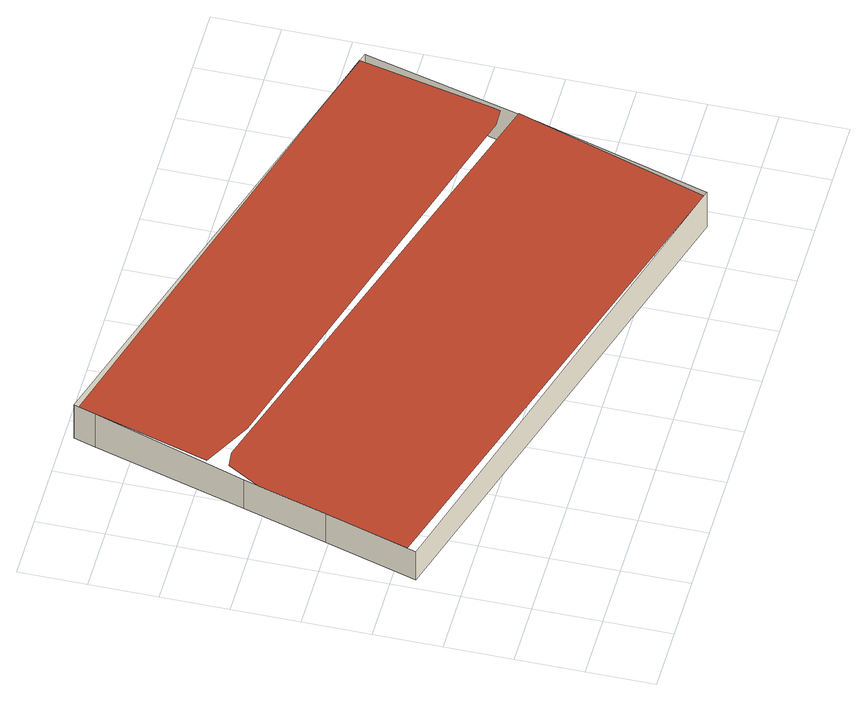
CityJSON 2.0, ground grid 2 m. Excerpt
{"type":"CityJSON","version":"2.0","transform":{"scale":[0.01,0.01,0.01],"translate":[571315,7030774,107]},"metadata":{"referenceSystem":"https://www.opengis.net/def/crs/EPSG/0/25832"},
"CityObjects":{
"building1":{"type":"Building","geometry":[{"type":"MultiSurface","lod":"2","boundaries":[[[0,1,2,3,4,5]],[[6,7,8,9,10,11]],[[12,13,14,15]],[[16,17,13,12]],[[18,19,17,16]],[[20,21,19,18]],[[22,23,21,20]],[[24,25,23,22]],[[26,27,25,24]],[[15,14,27,26]]],"semantics":{"surfaces":[{"type":"RoofSurface"},{"type":"WallSurface"}],"values":[0,0,1,1,1,1,1,1,1,1]}}]}
},
"vertices":[
[279,1116,127],[231,1110,126],[175,1014,125],[42,562,124],[1529,95,147],[1713,662,149],[336,1559,142],[221,1170,142],[367,1092,141],[1672,716,132],[1729,718,131],[1824,1137,131],[340,1573,14],[340,1573,142],[321,1510,142],[321,1510,14],[1850,1129,14],[1850,1129,131],[1698,612,14],[1698,612,149],[1544,91,14],[1544,91,147],[34,535,14],[34,535,124],[115,809,14],[115,809,125],[188,1057,14],[188,1057,125]
]}
